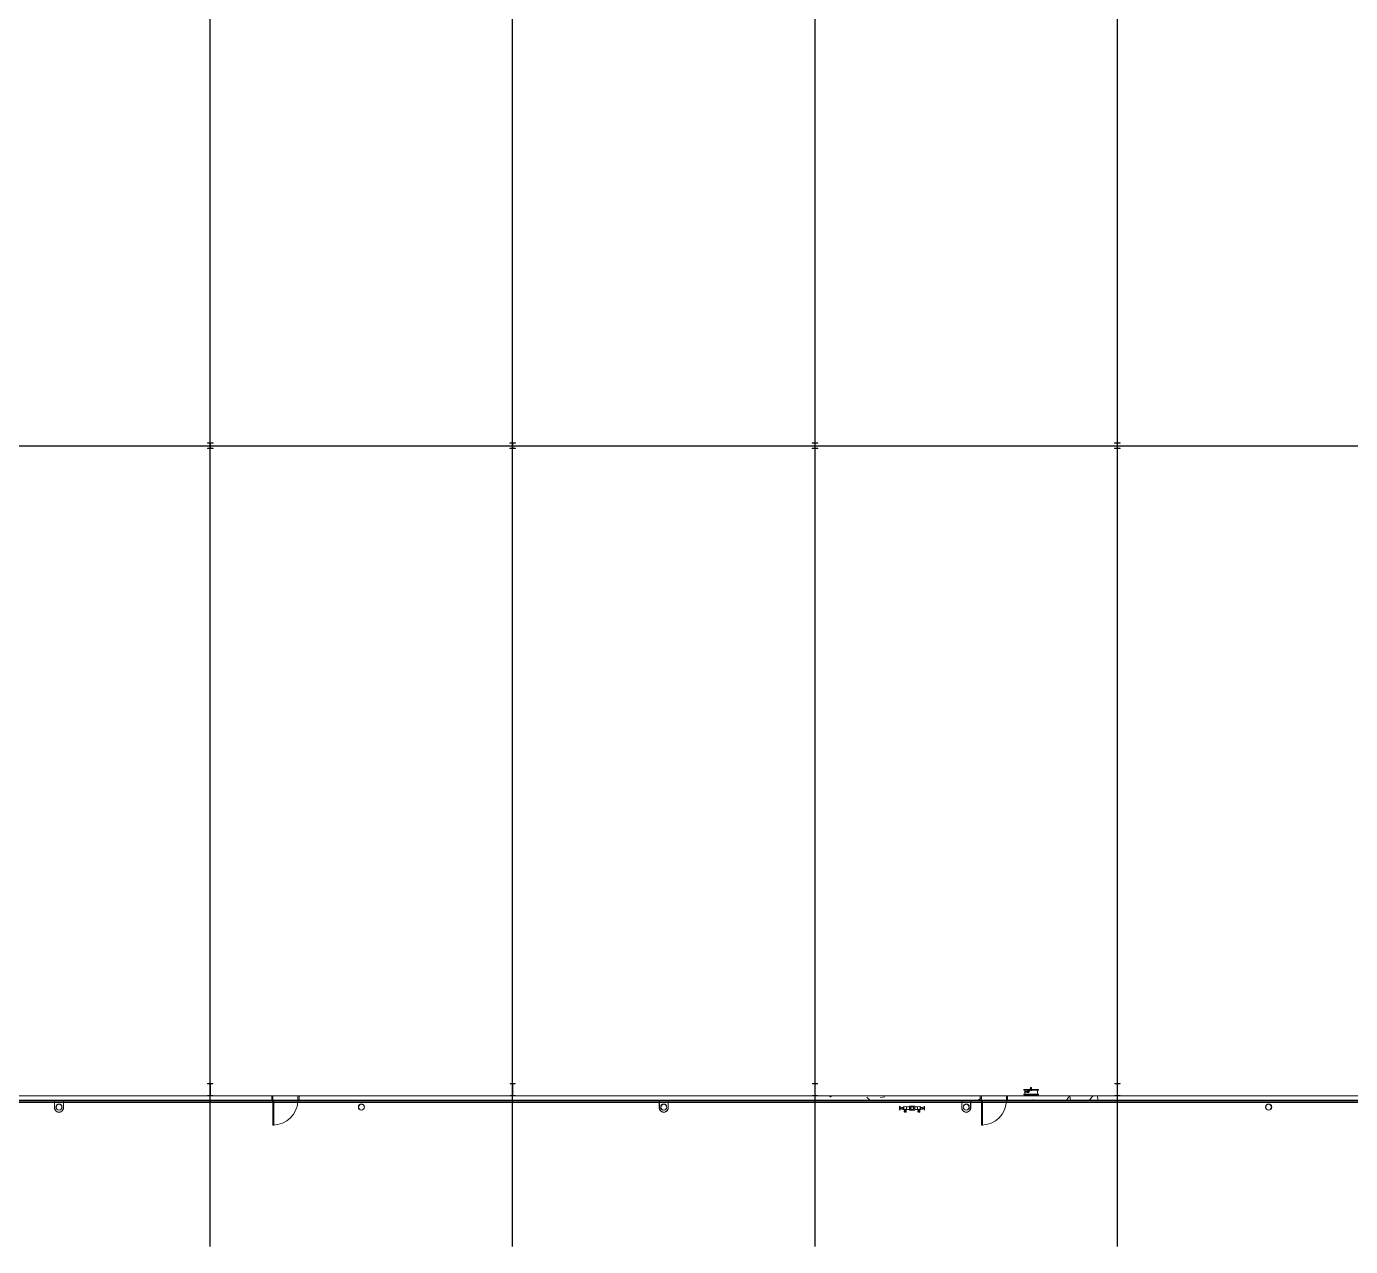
# Model space of a CAD drawing. Header units: millimetres. Extents: x -677815 to 476396, y -125373 to 39000.
# Drawn here: x 36385 to 84930, y -125373 to -80623 of the extents above; entities that cross this region are included whole.
import ezdxf

# ---------------------------------------------------------------- set-up
doc = ezdxf.new("R2010")
doc.units = ezdxf.units.MM
doc.linetypes.add('Xref building Toll$0$Grid Line', pattern=[22.225, 12.7, -3.175, 3.175, -3.175])
for name, color, linetype, lineweight in [('AM_BOR', 4, 'Continuous', 25), ('Xref building Toll$0$A-DOOR', 31, 'Continuous', 9), ('Xref building Toll$0$A-DOOR-HDLN', 31, 'Continuous', 9), ('Xref building Toll$0$A-GENM', 13, 'Continuous', 9), ('Xref building Toll$0$A-WALL', 113, 'Continuous', 9), ('Xref building Toll$0$A-WALL-PATT', 111, 'Continuous', 9), ('Xref building Toll$0$P-PIPE', 3, 'Continuous', 9), ('Xref building Toll$0$P-SANR-FIXT', 6, 'Continuous', 9), ('Xref building Toll$0$S-COLS', 52, 'Continuous', 9)]:
    doc.layers.add(name, color=color, linetype=linetype, lineweight=lineweight)
doc.layers.add('Xref building Toll$0$S-GRID', color=8, linetype='Continuous')

# ---------------------------------------------------------------- blocks, each defined once
blk = doc.blocks.new('Xref building Toll$0$Toll Grids')
at = {"layer": 'Xref building Toll$0$S-GRID', "linetype": 'Xref building Toll$0$Grid Line'}
for p, q in [((43122, -125373.3), (43122, 36031.5)), ((54209, -125373.3), (54209, 36031.5)), ((65296, -125373.3), (65296, 36031.5)), ((76383, -125368.5), (76383, 36036.3)), ((-9195.8, -96000), (280997.7, -96000)), ((-9195.8, -120000), (280997.7, -120000))]:
    blk.add_line(p, q, dxfattribs=at)
blk = doc.blocks.new('Xref building Toll$0$_SBA 1SWING SPDoor 01a - 920W x 2040H WD-1991709-MASTER GROUND FLOOR')
at = {"layer": 'Xref building Toll$0$A-DOOR'}
for p, q in [((460, 995), (420, 995)), ((420, 75), (420, 995)), ((460, 995), (460, 75)), ((-500, 75), (-500, 75)), ((-500, 75), (-500, -75)), ((-500, 75), (-460, 75)), ((-500, 75), (-460, 75)), ((-500, -75), (-500, 75)), ((-460, -75), (-460, 75)), ((-460, 75), (-460, 75)), ((-460, 75), (-460, -75)), ((460, 75), (420, 75)), ((460, 75), (460, -75)), ((500, 75), (460, 75)), ((460, 75), (460, 75)), ((460, 75), (500, 75)), ((460, -75), (460, 75)), ((500, -75), (500, 75)), ((500, 75), (500, 75)), ((500, 75), (500, -75)), ((-460, -75), (-500, -75)), ((-500, -75), (-500, -75)), ((-460, -75), (-500, -75)), ((-460, -75), (-460, -75)), ((460, -75), (500, -75)), ((460, -75), (460, -75)), ((500, -75), (460, -75)), ((500, -75), (500, -75))]:
    blk.add_line(p, q, dxfattribs=at)
blk.add_arc((460, 75), 920, 90, 180, dxfattribs=at)
at = {"layer": 'Xref building Toll$0$A-DOOR-HDLN'}
blk.add_line((-460, 75), (460, 75), dxfattribs=at)
blk = doc.blocks.new('Xref building Toll$0$FIRE_HYDRANT_2593 - FIRE_HYDRANT_2593-1213494-MASTER GROUND FLOOR')
at = {"layer": 'Xref building Toll$0$A-GENM'}
for p, q in [((-113, 285), (-130, 285)), ((-130, 215), (-113, 215)), ((-55, 280), (-113, 280)), ((-113, 220), (-55, 220)), ((70, 460), (-70, 460)), ((-70, 450), (-70, 450)), ((-70, 450), (-70, 450)), ((-70, 440), (70, 440)), ((-70, 100), (-70, -100)), ((-70, 100), (70, 100)), ((70, 100), (-70, 100)), ((-50, 325), (-50, 299)), ((50, 325), (-50, 325)), ((-50, 325), (50, 325)), ((0, 299), (-50, 299)), ((-50, 299), (0, 299)), ((-50, 201), (-50, 100)), ((0, 201), (-50, 201)), ((-50, 201), (0, 201)), ((50, 100), (-50, 100)), ((-50, 100), (50, 100)), ((-30, 380), (-30, 325)), ((30, 380), (-30, 380)), ((-30, 380), (30, 380)), ((-30, 325), (30, 325)), ((30, 325), (-30, 325)), ((-10, 450), (-10, 380)), ((-10, 450), (10, 450)), ((10, 450), (-10, 450)), ((10, 380), (-10, 380)), ((-10, 380), (10, 380)), ((0, 299), (50, 299)), ((50, 299), (0, 299)), ((0, 201), (50, 201)), ((50, 201), (0, 201)), ((10, 380), (10, 450)), ((30, 325), (30, 380)), ((50, 299), (50, 325)), ((50, 100), (50, 201)), ((70, 450), (70, 450)), ((70, 450), (70, 450)), ((70, -100), (70, 100)), ((-113, -215), (-130, -215)), ((-130, -285), (-113, -285)), ((-55, -220), (-113, -220)), ((-113, -280), (-55, -280)), ((-70, -100), (70, -100)), ((70, -100), (-70, -100)), ((70, -440), (-70, -440)), ((-70, -450), (-70, -450)), ((-70, -450), (-70, -450)), ((-70, -460), (70, -460)), ((-50, -100), (-50, -201)), ((-50, -100), (50, -100)), ((50, -100), (-50, -100)), ((0, -201), (-50, -201)), ((-50, -201), (0, -201)), ((-50, -299), (-50, -325)), ((-50, -299), (0, -299)), ((0, -299), (-50, -299)), ((50, -325), (-50, -325)), ((-50, -325), (50, -325)), ((-30, -325), (-30, -380)), ((-30, -325), (30, -325)), ((30, -325), (-30, -325)), ((30, -380), (-30, -380)), ((-30, -380), (30, -380)), ((-10, -380), (-10, -450)), ((10, -380), (-10, -380)), ((-10, -380), (10, -380)), ((-10, -450), (10, -450)), ((10, -450), (-10, -450)), ((50, -201), (0, -201)), ((0, -201), (50, -201)), ((0, -299), (50, -299)), ((50, -299), (0, -299)), ((10, -450), (10, -380)), ((30, -380), (30, -325)), ((50, -201), (50, -100)), ((50, -325), (50, -299)), ((70, -450), (70, -450)), ((70, -450), (70, -450))]:
    blk.add_line(p, q, dxfattribs=at)
at = {"layer": 'Xref building Toll$0$A-GENM', "flags": 128}
for points in [[(-70, 460), (-38, 460), (29, 460), (69, 460), (70, 460)], [(70, 460), (38, 460), (-29, 460), (-69, 460), (-70, 460)], [(70, 440), (38, 440), (-29, 440), (-69, 440), (-70, 440)], [(-70, 440), (-38, 440), (29, 440), (69, 440), (70, 440)], [(-50, 201), (-68, 266), (-50, 299)], [(50, 299), (68, 234), (50, 201)], [(-70, -440), (-38, -440), (29, -440), (69, -440), (70, -440)], [(70, -440), (38, -440), (-29, -440), (-69, -440), (-70, -440)], [(70, -460), (38, -460), (-29, -460), (-69, -460), (-70, -460)], [(-70, -460), (-38, -460), (29, -460), (69, -460), (70, -460)], [(-50, -299), (-68, -234), (-50, -201)], [(50, -201), (68, -266), (50, -299)]]:
    blk.add_lwpolyline(points, dxfattribs=at)
at = {"layer": 'Xref building Toll$0$A-GENM'}
for centre, radius, start, end in [((0, 0), 60, 0, 180), ((0, 0), 60, 180, 360), ((0, 0), 50, 0, 180), ((0, 0), 50, 0, 180), ((0, 0), 50, 180, 360), ((0, 0), 50, 180, 360), ((0, 450), 10, 360, 180), ((0, 450), 10, 0, 180), ((0, 450), 10, 180, 360), ((0, 450), 10, 180, 360), ((0, -450), 10, 360, 180), ((0, -450), 10, 0, 180), ((0, -450), 10, 180, 360), ((0, -450), 10, 180, 360)]:
    blk.add_arc(centre, radius, start, end, dxfattribs=at)
for centre, major_axis, start_param, end_param in [((-130, 250), (0, 35), 0, 3.141593), ((-130, 250), (0, 35), 3.141593, 6.283185), ((-113, 250), (0, 35), 0, 3.141593), ((-113, 250), (0, 30), 0, 3.141593), ((-113, 250), (0, 35), 3.141593, 6.283185), ((-113, 250), (0, 30), 3.141593, 6.283185), ((-55, 250), (0, 30), 0, 3.141593), ((-55, 250), (0, 30), 3.141593, 6.283185), ((-130, -250), (0, 35), 0, 3.141593), ((-130, -250), (0, 35), 3.141593, 6.283185), ((-113, -250), (0, 35), 0, 3.141593), ((-113, -250), (0, 30), 0, 3.141593), ((-113, -250), (0, 35), 3.141593, 6.283185), ((-113, -250), (0, 30), 3.141593, 6.283185), ((-55, -250), (0, 30), 0, 3.141593), ((-55, -250), (0, 30), 3.141593, 6.283185)]:
    blk.add_ellipse(centre, major_axis=major_axis, ratio=0.5, start_param=start_param, end_param=end_param, dxfattribs=at)
for points in [[(60, 0), (60, 3), (59, 8), (59, 13), (58, 16), (57, 18), (57, 20), (56, 22), (54, 25), (53, 28), (52, 31), (50, 33), (48, 36), (45, 40), (40, 45), (34, 50), (27, 53), (22, 56), (18, 57), (14, 59), (9, 59), (5, 60), (0, 60), (-5, 60), (-11, 59), (-17, 58), (-22, 56), (-26, 54), (-30, 52), (-35, 49), (-40, 45), (-45, 40), (-48, 36), (-49, 34), (-50, 32), (-52, 31), (-53, 28), (-54, 25), (-56, 22), (-57, 20), (-57, 18), (-58, 16), (-59, 13), (-59, 8), (-60, 3), (-60, 0)], [(-60, 0), (-60, -3), (-59, -8), (-59, -13), (-58, -16), (-57, -18), (-57, -20), (-56, -22), (-54, -25), (-53, -28), (-52, -31), (-50, -33), (-48, -36), (-45, -40), (-40, -45), (-34, -50), (-28, -53), (-22, -56), (-18, -57), (-14, -58), (-9, -59), (-5, -60), (0, -60), (5, -60), (11, -59), (17, -58), (22, -56), (26, -54), (30, -52), (35, -49), (40, -45), (45, -40), (48, -36), (49, -34), (50, -32), (52, -31), (53, -28), (54, -25), (56, -22), (57, -20), (57, -18), (58, -16), (59, -13), (59, -8), (60, -3), (60, 0)]]:
    blk.add_open_spline(points, degree=3, knots=[0, 0, 0, 0, 0.045455, 0.068182, 0.079545, 0.090909, 0.102273, 0.113636, 0.136364, 0.159091, 0.170455, 0.181818, 0.204545, 0.227273, 0.272727, 0.318182, 0.363636, 0.386364, 0.409091, 0.431818, 0.454545, 0.477273, 0.5, 0.522727, 0.545455, 0.590909, 0.613636, 0.636364, 0.659091, 0.681818, 0.727273, 0.772727, 0.795455, 0.806818, 0.818182, 0.829545, 0.840909, 0.863636, 0.886364, 0.897727, 0.909091, 0.920455, 0.931818, 0.954545, 1, 1, 1, 1], dxfattribs=at)
blk = doc.blocks.new('Xref building Toll$0$DWP_Downpipe - 225mm-1363392-MASTER GROUND FLOOR')
at = {"layer": 'Xref building Toll$0$P-PIPE'}
for radius, start, end in [(113, 360, 180), (112, 0, 180), (113, 180, 360), (112, 180, 360), (107, 0, 180), (108, 0, 180), (107, 180, 0), (108, 180, 360)]:
    blk.add_arc((-34, 236), radius, start, end, dxfattribs=at)
blk = doc.blocks.new('Xref building Toll$0$IVS-GM-DownPipe Cover - DP 225mm-625296-MASTER GROUND FLOOR')
at = {"layer": 'Xref building Toll$0$A-GENM'}
for p, q in [((-165.5, 0), (-165.5, -272)), ((-165.5, -272), (-165.5, 0)), ((-162.5, -275), (-162.5, 0)), ((-162.5, 0), (-162.5, -275)), ((162.5, 0), (162.5, -275)), ((162.5, -275), (162.5, 0)), ((-165.5, -272), (-215.5, -272)), ((-215.5, -272), (-215.5, -275)), ((-215.5, -275), (-215.5, -272)), ((-215.5, -272), (-165.5, -272)), ((-215.5, -272), (-215.5, -272)), ((-215.5, -275), (-162.5, -275)), ((-162.5, -275), (-215.5, -275)), ((-215.5, -275), (-215.5, -275)), ((-165.5, -272), (-165.5, -272)), ((-162.5, -275), (-162.5, -275)), ((162.5, -275), (215.5, -275)), ((215.5, -275), (162.5, -275)), ((162.5, -275), (162.5, -275)), ((165.5, -272), (165.5, 0)), ((165.5, 0), (165.5, -272)), ((215.5, -272), (165.5, -272)), ((165.5, -272), (215.5, -272)), ((165.5, -272), (165.5, -272)), ((215.5, -275), (215.5, -272)), ((215.5, -272), (215.5, -275)), ((215.5, -272), (215.5, -272)), ((215.5, -275), (215.5, -275))]:
    blk.add_line(p, q, dxfattribs=at)
for radius, start in [(165.5, 360), (165.5, 0), (162.5, 0), (162.5, 0)]:
    blk.add_arc((0, 0), radius, start, 180, dxfattribs=at)
blk = doc.blocks.new('Xref building Toll$0$UC-Universal Column-Column - C2_5-200UC60-1337978-MASTER GROUND FLOOR')
at = {"layer": 'Xref building Toll$0$S-COLS', "lineweight": 18}
for p, q in [((-105, 102.5), (105, 102.5)), ((-105, 88.3), (-105, 102.5)), ((-16.05, 88.3), (-105, 88.3)), ((-4.65, -76.9), (-4.65, 76.9)), ((4.65, 76.9), (4.65, -76.9)), ((105, 88.3), (16.05, 88.3)), ((105, 102.5), (105, 88.3)), ((-105, -88.3), (-16.05, -88.3)), ((-105, -102.5), (-105, -88.3)), ((105, -102.5), (-105, -102.5)), ((16.05, -88.3), (105, -88.3)), ((105, -88.3), (105, -102.5))]:
    blk.add_line(p, q, dxfattribs=at)
at = {"layer": 'Xref building Toll$0$S-COLS'}
for p, q in [((-105, 102.5), (-105, 102.5)), ((-105, 88.3), (-105, 88.3)), ((105, 102.5), (105, 102.5)), ((105, 88.3), (105, 88.3)), ((-105, -88.3), (-105, -88.3)), ((-105, -102.5), (-105, -102.5)), ((105, -88.3), (105, -88.3)), ((105, -102.5), (105, -102.5))]:
    blk.add_line(p, q, dxfattribs=at)
at = {"layer": 'Xref building Toll$0$S-COLS', "lineweight": 18}
for centre, start, end in [((-16.05, 76.9), 360, 90), ((16.05, 76.9), 90, 180), ((-16.05, -76.9), 270, 360), ((16.05, -76.9), 180, 270)]:
    blk.add_arc(centre, 11.4, start, end, dxfattribs=at)
blk = doc.blocks.new('Xref building Toll$0$UB-Universal Beam-Column - C1_5_460UB67-1337976-MASTER GROUND FLOOR')
at = {"layer": 'Xref building Toll$0$S-COLS', "lineweight": 18}
for p, q in [((-95, 227), (95, 227)), ((-95, 214.3), (-95, 227)), ((-15.65, 214.3), (-95, 214.3)), ((-4.25, -202.9), (-4.25, 202.9)), ((4.25, 202.9), (4.25, -202.9)), ((95, 214.3), (15.65, 214.3)), ((95, 227), (95, 214.3)), ((-95, -214.3), (-15.65, -214.3)), ((-95, -227), (-95, -214.3)), ((95, -227), (-95, -227)), ((15.65, -214.3), (95, -214.3)), ((95, -214.3), (95, -227))]:
    blk.add_line(p, q, dxfattribs=at)
at = {"layer": 'Xref building Toll$0$S-COLS'}
for p, q in [((-95, 227), (-95, 227)), ((-95, 214.3), (-95, 214.3)), ((95, 227), (95, 227)), ((95, 214.3), (95, 214.3)), ((-95, -214.3), (-95, -214.3)), ((-95, -227), (-95, -227)), ((95, -214.3), (95, -214.3)), ((95, -227), (95, -227))]:
    blk.add_line(p, q, dxfattribs=at)
at = {"layer": 'Xref building Toll$0$S-COLS', "lineweight": 18}
for centre, start, end in [((-15.65, 202.9), 360, 90), ((15.65, 202.9), 90, 180), ((-15.65, -202.9), 270, 360), ((15.65, -202.9), 180, 270)]:
    blk.add_arc(centre, 11.4, start, end, dxfattribs=at)
blk = doc.blocks.new('Xref building Toll$0$UC-Universal Column-Column - C2_5-200UC60-1337977-MASTER GROUND FLOOR')
at = {"layer": 'Xref building Toll$0$S-COLS', "lineweight": 18}
for p, q in [((105, 102.5), (-105, 102.5)), ((-105, 102.5), (-105, 88.3)), ((-105, 88.3), (-16.05, 88.3)), ((-4.65, 76.9), (-4.65, -76.9)), ((4.65, -76.9), (4.65, 76.9)), ((16.05, 88.3), (105, 88.3)), ((105, 88.3), (105, 102.5)), ((-16.05, -88.3), (-105, -88.3)), ((-105, -88.3), (-105, -102.5)), ((-105, -102.5), (105, -102.5)), ((105, -88.3), (16.05, -88.3)), ((105, -102.5), (105, -88.3))]:
    blk.add_line(p, q, dxfattribs=at)
at = {"layer": 'Xref building Toll$0$S-COLS'}
for p, q in [((-105, 102.5), (-105, 102.5)), ((-105, 88.3), (-105, 88.3)), ((105, 102.5), (105, 102.5)), ((105, 88.3), (105, 88.3)), ((-105, -88.3), (-105, -88.3)), ((-105, -102.5), (-105, -102.5)), ((105, -88.3), (105, -88.3)), ((105, -102.5), (105, -102.5))]:
    blk.add_line(p, q, dxfattribs=at)
at = {"layer": 'Xref building Toll$0$S-COLS', "lineweight": 18}
for centre, start, end in [((-16.05, 76.9), 0, 90), ((16.05, 76.9), 90, 180), ((-16.05, -76.9), 270, 0), ((16.05, -76.9), 180, 270)]:
    blk.add_arc(centre, 11.4, start, end, dxfattribs=at)
blk = doc.blocks.new('Xref building Toll$0$UB-Universal Beam-Column - C1_5_460UB67-1337975-MASTER GROUND FLOOR')
at = {"layer": 'Xref building Toll$0$S-COLS', "lineweight": 18}
for p, q in [((95, 227), (-95, 227)), ((-95, 227), (-95, 214.3)), ((-95, 214.3), (-15.65, 214.3)), ((-4.25, 202.9), (-4.25, -202.9)), ((4.25, -202.9), (4.25, 202.9)), ((15.65, 214.3), (95, 214.3)), ((95, 214.3), (95, 227)), ((-15.65, -214.3), (-95, -214.3)), ((-95, -214.3), (-95, -227)), ((-95, -227), (95, -227)), ((95, -214.3), (15.65, -214.3)), ((95, -227), (95, -214.3))]:
    blk.add_line(p, q, dxfattribs=at)
at = {"layer": 'Xref building Toll$0$S-COLS'}
for p, q in [((-95, 227), (-95, 227)), ((-95, 214.3), (-95, 214.3)), ((95, 227), (95, 227)), ((95, 214.3), (95, 214.3)), ((-95, -214.3), (-95, -214.3)), ((-95, -227), (-95, -227)), ((95, -214.3), (95, -214.3)), ((95, -227), (95, -227))]:
    blk.add_line(p, q, dxfattribs=at)
at = {"layer": 'Xref building Toll$0$S-COLS', "lineweight": 18}
for centre, start, end in [((-15.65, 202.9), 0, 90), ((15.65, 202.9), 90, 180), ((-15.65, -202.9), 270, 0), ((15.65, -202.9), 180, 270)]:
    blk.add_arc(centre, 11.4, start, end, dxfattribs=at)
blk = doc.blocks.new('Xref building Toll$0$UB-Universal Beam-Column - C1_5_460UB67-1338435-MASTER GROUND FLOOR')
at = {"layer": 'Xref building Toll$0$S-COLS', "lineweight": 18}
for p, q in [((-95, 227), (95, 227)), ((-95, 214.3), (-95, 227)), ((-15.65, 214.3), (-95, 214.3)), ((-4.25, -202.9), (-4.25, 202.9)), ((4.25, 202.9), (4.25, -202.9)), ((95, 214.3), (15.65, 214.3)), ((95, 227), (95, 214.3)), ((-95, -214.3), (-15.65, -214.3)), ((-95, -227), (-95, -214.3)), ((95, -227), (-95, -227)), ((15.65, -214.3), (95, -214.3)), ((95, -214.3), (95, -227))]:
    blk.add_line(p, q, dxfattribs=at)
at = {"layer": 'Xref building Toll$0$S-COLS'}
for p, q in [((-95, 227), (-95, 227)), ((-95, 214.3), (-95, 214.3)), ((95, 227), (95, 227)), ((95, 214.3), (95, 214.3)), ((-95, -214.3), (-95, -214.3)), ((-95, -227), (-95, -227)), ((95, -214.3), (95, -214.3)), ((95, -227), (95, -227))]:
    blk.add_line(p, q, dxfattribs=at)
at = {"layer": 'Xref building Toll$0$S-COLS', "lineweight": 18}
for centre, start, end in [((-15.65, 202.9), 360, 90), ((15.65, 202.9), 90, 180), ((-15.65, -202.9), 270, 360), ((15.65, -202.9), 180, 270)]:
    blk.add_arc(centre, 11.4, start, end, dxfattribs=at)
blk = doc.blocks.new('Xref building Toll$0$UC-Universal Column-Column - C2_5-200UC60-1338437-MASTER GROUND FLOOR')
at = {"layer": 'Xref building Toll$0$S-COLS', "lineweight": 18}
for p, q in [((-105, 102.5), (105, 102.5)), ((-105, 88.3), (-105, 102.5)), ((-16.05, 88.3), (-105, 88.3)), ((-4.65, -76.9), (-4.65, 76.9)), ((4.65, 76.9), (4.65, -76.9)), ((105, 88.3), (16.05, 88.3)), ((105, 102.5), (105, 88.3)), ((-105, -88.3), (-16.05, -88.3)), ((-105, -102.5), (-105, -88.3)), ((105, -102.5), (-105, -102.5)), ((16.05, -88.3), (105, -88.3)), ((105, -88.3), (105, -102.5))]:
    blk.add_line(p, q, dxfattribs=at)
at = {"layer": 'Xref building Toll$0$S-COLS'}
for p, q in [((-105, 102.5), (-105, 102.5)), ((-105, 88.3), (-105, 88.3)), ((105, 102.5), (105, 102.5)), ((105, 88.3), (105, 88.3)), ((-105, -88.3), (-105, -88.3)), ((-105, -102.5), (-105, -102.5)), ((105, -88.3), (105, -88.3)), ((105, -102.5), (105, -102.5))]:
    blk.add_line(p, q, dxfattribs=at)
at = {"layer": 'Xref building Toll$0$S-COLS', "lineweight": 18}
for centre, start, end in [((-16.05, 76.9), 360, 90), ((16.05, 76.9), 90, 180), ((-16.05, -76.9), 270, 360), ((16.05, -76.9), 180, 270)]:
    blk.add_arc(centre, 11.4, start, end, dxfattribs=at)
blk = doc.blocks.new('Xref building Toll$0$Fire_Hose_Reel_-_Non_Hosted_9381 - Fire_Hose_Reel_-_Non_Hosted_9381-1827019-MASTER GROUND FLOOR')
at = {"layer": 'Xref building Toll$0$P-SANR-FIXT'}
for p, q in [((269, 249), (-272, 249)), ((-272, 249), (-272, 224)), ((-272, 224), (-238, 224)), ((-238, 69), (-272, 69)), ((-272, 69), (-272, 44)), ((-272, 44), (269, 44)), ((-238, 224), (-238, 69)), ((-238, 224), (233, 224)), ((-238, 69), (233, 69)), ((-188, 69), (-188, 59)), ((-61, 69), (-188, 69)), ((-188, 69), (-61, 69)), ((-188, 59), (-188, 69)), ((-188, 69), (-188, 69)), ((-188, 59), (-61, 59)), ((-61, 59), (-188, 59)), ((-188, 59), (-188, 59)), ((-23, 67), (-186, 67)), ((-186, 67), (-186, 61)), ((-186, 61), (-186, 67)), ((-186, 67), (-23, 67)), ((-186, 67), (-186, 67)), ((-186, 61), (-26, 61)), ((-26, 61), (-186, 61)), ((-186, 61), (-186, 61)), ((-90, 250), (-90, 240)), ((-61, 59), (-61, 69)), ((-61, 69), (-61, 59)), ((-61, 69), (-61, 69)), ((-61, 59), (-61, 59)), ((-26, 61), (-10, 42)), ((-10, 42), (-26, 61)), ((-26, 61), (-26, 61)), ((-5, 46), (-23, 67)), ((-23, 67), (-5, 46)), ((-23, 67), (-23, 67)), ((0, 23), (-20, 12)), ((-20, 12), (0, 23)), ((-20, 12), (-20, -12)), ((-20, -12), (-20, 12)), ((-20, 12), (-20, 12)), ((-16, 40), (-16, 30)), ((0, 18), (-16, 9)), ((-16, 9), (0, 18)), ((0, 18), (-16, 9)), ((-16, 9), (0, 18)), ((-16, 9), (-16, -9)), ((-16, -9), (-16, 9)), ((-16, 9), (-16, 9)), ((-16, 9), (-16, -9)), ((-16, -9), (-16, 9)), ((-16, 9), (-16, 9)), ((128, 112), (-13, 20)), ((-12, 100), (-12, 27)), ((-11, 16), (131, 109)), ((30, 48), (-10, 48)), ((-10, 48), (-10, 48)), ((-10, 48), (40, 48)), ((-10, 42), (-10, 48)), ((-10, 42), (-10, 48)), ((-10, 42), (-5, 46)), ((-5, 46), (-10, 42)), ((-10, 42), (-10, 42)), ((40, 42), (-10, 42)), ((-10, 42), (-10, 42)), ((-10, 42), (30, 42)), ((-10, 40), (-10, 0)), ((-5, 46), (-5, 46)), ((0, 250), (0, 250)), ((0, 250), (0, 250)), ((0, 240), (0, 240)), ((0, 240), (0, 240)), ((0, 100), (0, 100)), ((0, 100), (0, 100)), ((0, 40), (0, 40)), ((0, 40), (0, 40)), ((0, 40), (0, 40)), ((0, 40), (0, 40)), ((0, 27), (0, 27)), ((0, 27), (0, 27)), ((20, 12), (0, 23)), ((0, 23), (20, 12)), ((0, 23), (0, 23)), ((16, 9), (0, 18)), ((0, 18), (16, 9)), ((0, 18), (0, 18)), ((16, 9), (0, 18)), ((0, 18), (16, 9)), ((0, 18), (0, 18)), ((0, 0), (0, 0)), ((0, 0), (0, 0)), ((10, 0), (10, 40)), ((13, 27), (13, 100)), ((16, 30), (16, 40)), ((16, -9), (16, 9)), ((16, 9), (16, -9)), ((16, 9), (16, 9)), ((16, -9), (16, 9)), ((16, 9), (16, -9)), ((16, 9), (16, 9)), ((33, 29), (18, -7)), ((20, -12), (20, 12)), ((20, 12), (20, -12)), ((20, 12), (20, 12)), ((22, -9), (36, 28)), ((40, 48), (30, 48)), ((30, 42), (30, 48)), ((30, 42), (40, 42)), ((33, 29), (36, 28)), ((36, 28), (33, 29)), ((79, 155), (38, 54)), ((38, 54), (42, 53)), ((42, 53), (38, 54)), ((40, 48), (40, 42)), ((42, 53), (82, 153)), ((42, 42), (42, 48)), ((114, 149), (79, 149)), ((79, 129), (114, 129)), ((127, 159), (85, 159)), ((85, 155), (127, 155)), ((122, 165), (87, 165)), ((87, 157), (87, 157)), ((87, 157), (87, 157)), ((87, 150), (122, 150)), ((90, 240), (90, 250)), ((185, 149), (114, 149)), ((114, 129), (185, 129)), ((122, 157), (122, 157)), ((122, 157), (122, 157)), ((124, 152), (124, 116)), ((130, 152), (130, 115)), ((132, 152), (132, 152)), ((132, 152), (132, 152)), ((132, 116), (132, 116)), ((132, 116), (132, 116)), ((134, 115), (134, 152)), ((139, 116), (139, 152)), ((233, 69), (233, 224)), ((233, 224), (269, 224)), ((269, 69), (233, 69)), ((269, 224), (269, 249)), ((269, 44), (269, 69)), ((-20, -12), (0, -23)), ((0, -23), (-20, -12)), ((-20, -12), (-20, -12)), ((-16, -9), (0, -18)), ((0, -18), (-16, -9)), ((-16, -9), (-16, -9)), ((-16, -9), (0, -18)), ((0, -18), (-16, -9)), ((-16, -9), (-16, -9)), ((0, -18), (16, -9)), ((16, -9), (0, -18)), ((0, -18), (16, -9)), ((16, -9), (0, -18)), ((0, -23), (20, -12)), ((20, -12), (0, -23)), ((0, -18), (0, -18)), ((0, -18), (0, -18)), ((0, -23), (0, -23)), ((16, -9), (16, -9)), ((16, -9), (16, -9)), ((20, -12), (20, -12))]:
    blk.add_line(p, q, dxfattribs=at)
at = {"layer": 'Xref building Toll$0$P-SANR-FIXT', "flags": 128}
for points in [[(-13, 20), (-23, 0), (-13, -20), (10, -21), (22, -9)], [(18, -7), (4, -19), (-14, -13), (-19, 5), (-11, 16)], [(-16, 30), (-16, 5), (-16, 0)], [(16, 0), (16, 14), (16, 30)], [(185, 149), (224, 149), (224, 149)], [(224, 129), (186, 129), (185, 129)]]:
    blk.add_lwpolyline(points, dxfattribs=at)
at = {"layer": 'Xref building Toll$0$P-SANR-FIXT'}
for centre, radius, start, end in [((0, 0), 20, 360, 180), ((0, 0), 20, 0, 180), ((0, 0), 20, 180, 360), ((0, 0), 16, 90, 270), ((0, 0), 12.5, 360, 180), ((0, 0), 12.5, 0, 180), ((0, 0), 12.5, 360, 180), ((0, 0), 12.5, 0, 180), ((0, 0), 12.5, 180, 360), ((0, 0), 12.5, 180, 360), ((0, 0), 12.5, 180, 360), ((0, 0), 12.5, 180, 360), ((0, 0), 16, 270, 90), ((224, 139), 10, 0, 180), ((224, 139), 10, 180, 360), ((0, 0), 20, 180, 360)]:
    blk.add_arc(centre, radius, start, end, dxfattribs=at)
for centre, start_param, end_param in [((79, 139), 4.712389, 7.853982), ((79, 139), 1.570796, 4.712389), ((114, 139), 4.712389, 7.853982), ((114, 139), 4.712389, 7.853982), ((114, 139), 1.570796, 4.712389), ((114, 139), 1.570796, 4.712389)]:
    blk.add_ellipse(centre, major_axis=(0, 10), ratio=0.935789, start_param=start_param, end_param=end_param, dxfattribs=at)
blk = doc.blocks.new('Xref building Toll$0$building block 28092016')
at = {"layer": 'Xref building Toll$0$A-WALL-PATT', "lineweight": 9}
h = blk.add_hatch(dxfattribs=at)
h.set_pattern_fill('FP_1', color=256, style=0, pattern_type=2)
h.set_pattern_definition([(50, (714549.7, -811512), (3643.68, -318.78), [381, -4191]), (355, (714549.7, -811512), (-704.86, 3821.14), [304.8, -3352.8]), (100.451, (714853.3, -811538.5), (2938.85, 3502.33), [323.8, -3561.8]), (46.184, (714549.7, -810496), (5421.58, -840.86), [571.5, -6286.5]), (96.636, (715001.5, -810566), (4748.05, 4948.55), [485.7, -5342.7]), (351.184, (714549.7, -810496), (4748.1, 4948.5), [457.2, -5029.2]), (21, (715057.7, -810750), (3032.29, -2045.3), [381, -4191]), (326, (715057.7, -810750), (1236.04, 3683.76), [304.8, -3352.8]), (71.451, (715310.3, -810920.4), (4268.34, 1638.42), [323.8, -3561.8]), (37.5, (714549.7, -811512), (61.772, 1691.1), [167.64, -3144.52, 167.64, -3235.96, -3365.5]), (37.5, (714549.7, -811512), (61.772, 1691.1), [-6715.76, 167.64, -3197.86]), (7.5, (714549.7, -811512), (1336.393, 2003.61), [167.64, -1772.92, 167.64, -3068.32, -1282.7]), (7.5, (714549.7, -811512), (1336.393, 2003.61), [-5176.52, 167.64, -1115.06]), (327.5, (713416.8, -811512), (2711.818, -114.579), [167.64, -1102.36, 167.64, -3794.76, -5257.8]), (327.5, (713416.8, -811512), (2711.818, -114.579), [-5232.4, 167.64, -5090.16]), (317.5, (712908.8, -811512), (2962.586, 508.533), [167.64, -1483.36, 167.64, -2463.8, -3733.8]), (317.5, (712908.8, -811512), (2962.586, 508.533), [-4282.44, 167.64, -3566.16])])
h.paths.add_polyline_path([(798933, -791499), (798933, -791349), (787846, -791349), (787846, -791499), (798547, -791499)], flags=0)
at = {"layer": 'Xref building Toll$0$A-WALL', "lineweight": 18}
for p, q in [((722456, -791593), (992644, -791593)), ((992615, -791564), (722485, -791564)), ((798933, -791349), (787846, -791349)), ((787846, -791349), (787846, -791499)), ((787846, -791499), (798933, -791499)), ((798933, -791499), (798933, -791349))]:
    blk.add_line(p, q, dxfattribs=at)
at = {"layer": 'Xref building Toll$0$A-WALL'}
for p, q in [((787846, -791499), (722550, -791499)), ((754680, -791349), (765577, -791349)), ((765767, -791349), (787846, -791349)), ((798933, -791349), (865455, -791349)), ((865455, -791499), (798933, -791499))]:
    blk.add_line(p, q, dxfattribs=at)
at = {"layer": 'Xref building Toll$0$A-DOOR', "rotation": 180}
for p in [(768428, -791424), (794405, -791424)]:
    blk.add_blockref('Xref building Toll$0$_SBA 1SWING SPDoor 01a - 920W x 2040H WD-1991709-MASTER GROUND FLOOR', p, dxfattribs=at)
at = {"layer": 'Xref building Toll$0$A-GENM'}
for name, p, rotation in [('Xref building Toll$0$IVS-GM-DownPipe Cover - DP 225mm-625296-MASTER GROUND FLOOR', (760128, -791780), 180), ('Xref building Toll$0$IVS-GM-DownPipe Cover - DP 225mm-625296-MASTER GROUND FLOOR', (782302, -791780), 180), ('Xref building Toll$0$FIRE_HYDRANT_2593 - FIRE_HYDRANT_2593-1213494-MASTER GROUND FLOOR', (791405, -791799), 90), ('Xref building Toll$0$IVS-GM-DownPipe Cover - DP 225mm-625296-MASTER GROUND FLOOR', (793389, -791780), 180)]:
    blk.add_blockref(name, p, dxfattribs=dict(at, rotation=rotation))
at = {"layer": 'Xref building Toll$0$P-PIPE'}
for p in [(760162, -791996), (771249, -791996), (782336, -791996), (793423, -791996), (804510, -791996)]:
    blk.add_blockref('Xref building Toll$0$DWP_Downpipe - 225mm-1363392-MASTER GROUND FLOOR', p, dxfattribs=at)
at = {"layer": 'Xref building Toll$0$P-SANR-FIXT', "rotation": 180}
blk.add_blockref('Xref building Toll$0$Fire_Hose_Reel_-_Non_Hosted_9381 - Fire_Hose_Reel_-_Non_Hosted_9381-1827019-MASTER GROUND FLOOR', (795766, -791063), dxfattribs=at)
at = {"layer": 'Xref building Toll$0$S-COLS', "rotation": 180}
for name, p in [('Xref building Toll$0$UC-Universal Column-Column - C2_5-200UC60-1338437-MASTER GROUND FLOOR', (765672, -767499)), ('Xref building Toll$0$UC-Universal Column-Column - C2_5-200UC60-1337978-MASTER GROUND FLOOR', (776759, -767499)), ('Xref building Toll$0$UC-Universal Column-Column - C2_5-200UC60-1337978-MASTER GROUND FLOOR', (787846, -767499)), ('Xref building Toll$0$UB-Universal Beam-Column - C1_5_460UB67-1337975-MASTER GROUND FLOOR', (798933, -791121))]:
    blk.add_blockref(name, p, dxfattribs=at)
at = {"layer": 'Xref building Toll$0$S-COLS'}
for name, p in [('Xref building Toll$0$UC-Universal Column-Column - C2_5-200UC60-1337977-MASTER GROUND FLOOR', (798933, -767499)), ('Xref building Toll$0$UB-Universal Beam-Column - C1_5_460UB67-1338435-MASTER GROUND FLOOR', (765672, -791122)), ('Xref building Toll$0$UB-Universal Beam-Column - C1_5_460UB67-1337976-MASTER GROUND FLOOR', (776759, -791121)), ('Xref building Toll$0$UB-Universal Beam-Column - C1_5_460UB67-1337976-MASTER GROUND FLOOR', (787846, -791121))]:
    blk.add_blockref(name, p, dxfattribs=at)
blk = doc.blocks.new('Xref building Toll')
for name, p in [('Xref building Toll$0$Toll Grids', (0, 0)), ('Xref building Toll$0$building block 28092016', (-722550, 671499))]:
    blk.add_blockref(name, p)

msp = doc.modelspace()

# ---------------------------------------------------------------- block references
at = {"layer": 'AM_BOR'}
msp.add_blockref('Xref building Toll', (0, 0), dxfattribs=at)

doc.saveas('drawing.dxf')
